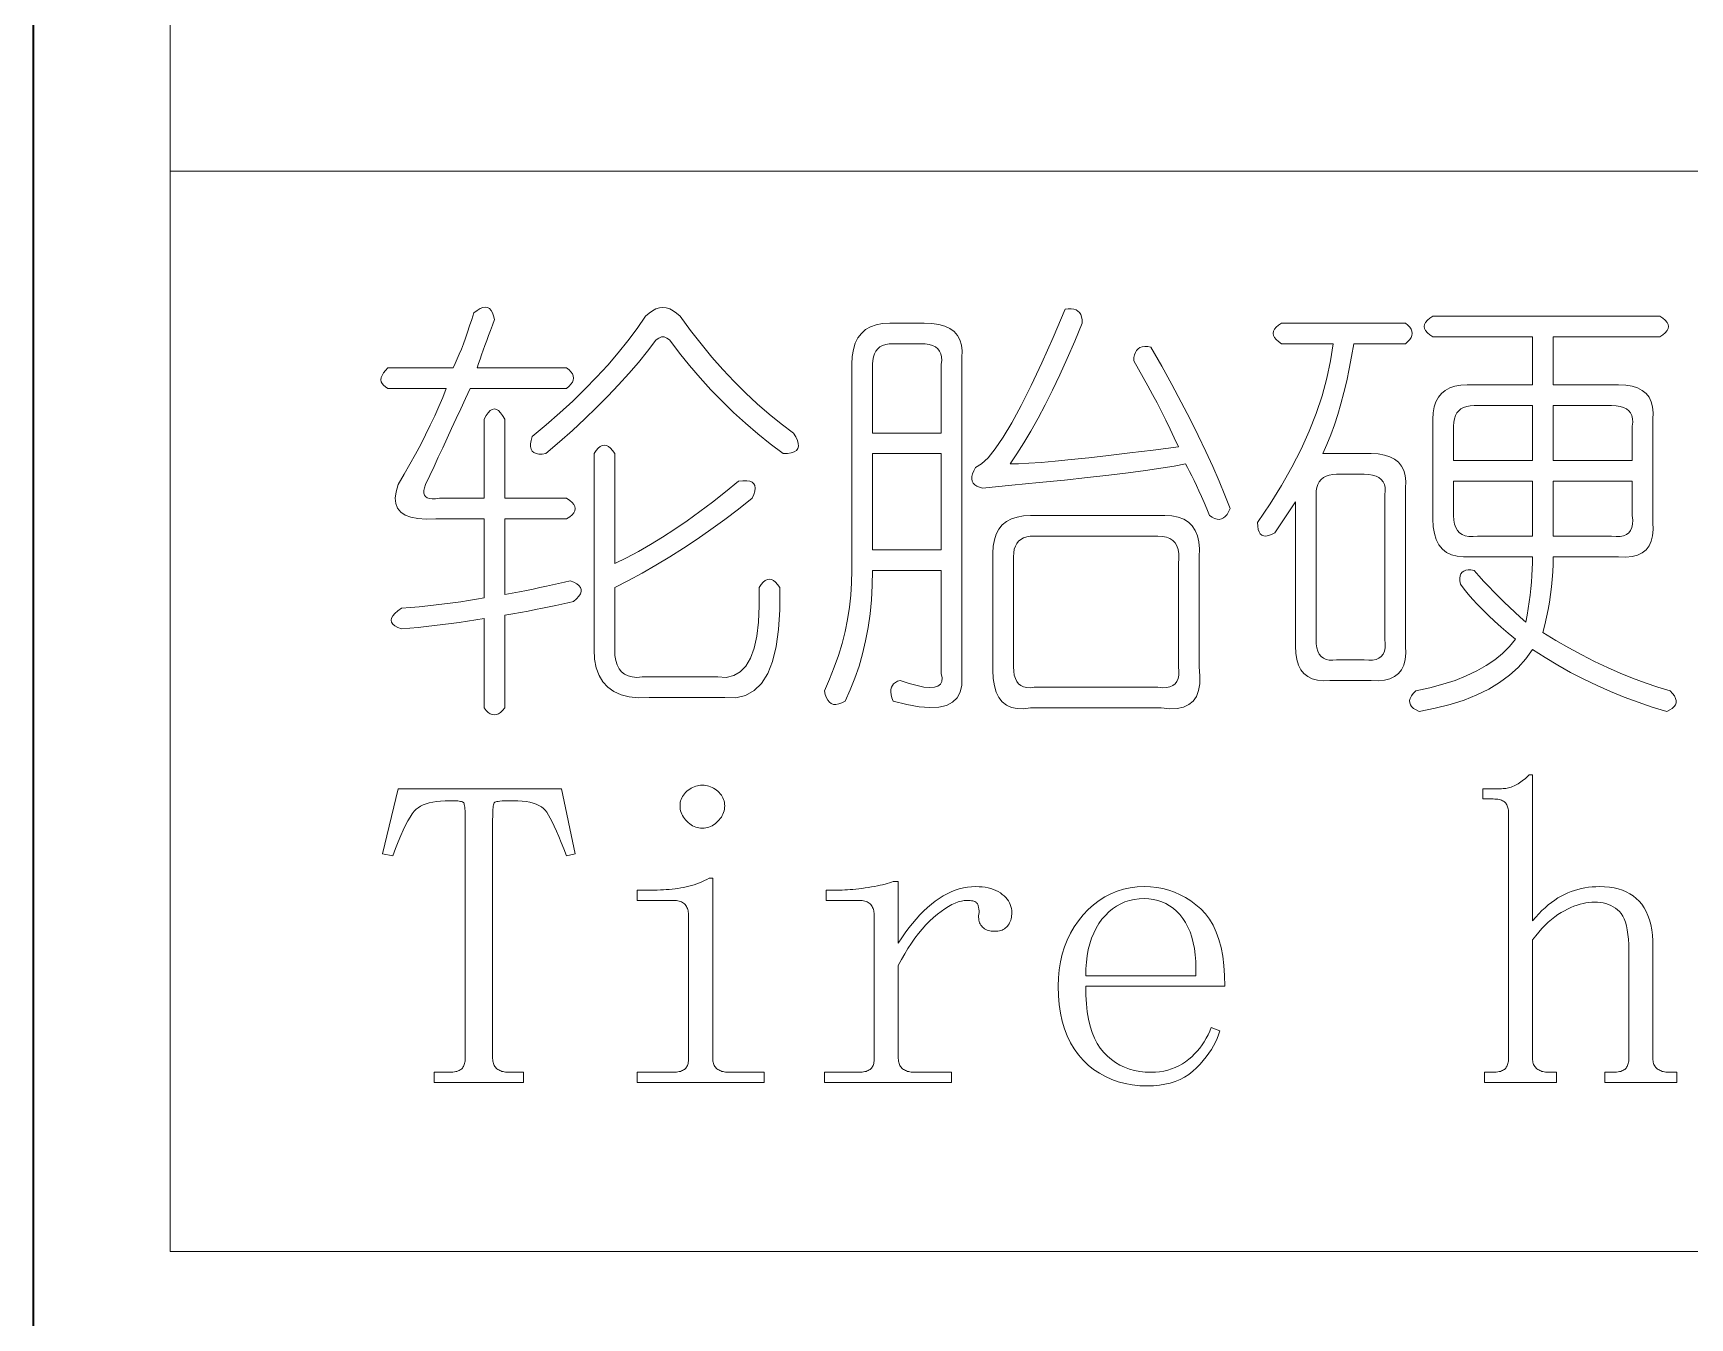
# Model space of a CAD drawing. Extents: x 1 to 297, y 1 to 210.
# Drawn here: x 0.62 to 8.88, y 29.23 to 35.64 of the extents above; entities that cross this region are included whole.
import ezdxf

# ---------------------------------------------------------------- set-up
doc = ezdxf.new("R2010")
doc.units = 0

msp = doc.modelspace()

# ---------------------------------------------------------------- linework, layer by layer
at = {"color": 7, "lineweight": 35}
msp.add_line((0.6226, 209.532), (0.6226, 1.3538), dxfattribs=at)
at = {"color": 7, "lineweight": 13}
for p, q in [((1.3055, 56.5077), (1.3055, 29.5649)), ((1.3055, 34.9534), (219.3213, 34.9534)), ((1.3055, 29.5649), (219.3213, 29.5649))]:
    msp.add_line(p, q, dxfattribs=at)
for points in [[(2.8198, 34.2477), (2.8362, 34.2597), (2.8513, 34.2683), (2.865, 34.2734), (2.8774, 34.2751), (2.8884, 34.2734), (2.898, 34.2683), (2.9062, 34.2597), (2.913, 34.2477), (2.9185, 34.2323), (2.9226, 34.2134), (2.9125, 34.1863), (2.9028, 34.1599), (2.8933, 34.1342), (2.8842, 34.1092), (2.8755, 34.0849), (2.8671, 34.0612), (2.859, 34.0382), (2.8513, 34.0159), (2.844, 33.9943), (2.8369, 33.9734), (3.2826, 33.9734), (3.295, 33.9631), (3.3046, 33.9529), (3.3114, 33.9426), (3.3156, 33.9323), (3.3169, 33.922), (3.3156, 33.9117), (3.3114, 33.9014), (3.3046, 33.8911), (3.295, 33.8809), (3.2826, 33.8706), (2.8026, 33.8706), (2.7788, 33.8195), (2.7553, 33.7691), (2.7322, 33.7194), (2.7094, 33.6703), (2.6869, 33.622), (2.6648, 33.5743), (2.643, 33.5274), (2.6216, 33.4811), (2.6005, 33.4355), (2.5798, 33.3906), (2.5743, 33.3745), (2.5716, 33.3604), (2.5716, 33.3484), (2.5743, 33.3385), (2.5798, 33.3306), (2.588, 33.3247), (2.599, 33.321), (2.6127, 33.3193), (2.6292, 33.3196), (2.6484, 33.322), (2.8712, 33.322), (2.8712, 33.7163), (2.8815, 33.7348), (2.8918, 33.7492), (2.9021, 33.7595), (2.9124, 33.7657), (2.9226, 33.7677), (2.9329, 33.7657), (2.9432, 33.7595), (2.9535, 33.7492), (2.9638, 33.7348), (2.9741, 33.7163), (2.9741, 33.322), (3.2826, 33.322), (3.2981, 33.3117), (3.3101, 33.3014), (3.3186, 33.2911), (3.3238, 33.2809), (3.3255, 33.2706), (3.3238, 33.2603), (3.3186, 33.25), (3.3101, 33.2397), (3.2981, 33.2294), (3.2826, 33.2191), (2.9741, 33.2191), (2.9741, 32.842), (3.0113, 32.8489), (3.0474, 32.8557), (3.0826, 32.8626), (3.1167, 32.8694), (3.1498, 32.8763), (3.1818, 32.8831), (3.2129, 32.89), (3.2429, 32.8969), (3.2718, 32.9037), (3.2998, 32.9106), (3.3185, 32.9034), (3.3334, 32.8955), (3.3445, 32.8869), (3.3519, 32.8777), (3.3555, 32.8677), (3.3553, 32.8571), (3.3514, 32.8458), (3.3437, 32.8338), (3.3322, 32.8211), (3.3169, 32.8077), (3.2888, 32.8009), (3.2593, 32.794), (3.2285, 32.7871), (3.1962, 32.7803), (3.1626, 32.7734), (3.1277, 32.7666), (3.0913, 32.7597), (3.0536, 32.7529), (3.0145, 32.746), (2.9741, 32.7391), (2.9741, 32.2763), (2.9638, 32.2639), (2.9535, 32.2543), (2.9432, 32.2475), (2.9329, 32.2434), (2.9226, 32.242), (2.9124, 32.2434), (2.9021, 32.2475), (2.8918, 32.2543), (2.8815, 32.2639), (2.8712, 32.2763), (2.8712, 32.722), (2.8301, 32.7153), (2.7889, 32.709), (2.7478, 32.703), (2.7066, 32.6973), (2.6655, 32.692), (2.6244, 32.687), (2.5832, 32.6824), (2.5421, 32.6781), (2.5009, 32.6742), (2.4598, 32.6706), (2.4413, 32.6778), (2.4269, 32.6857), (2.4166, 32.6942), (2.4104, 32.7035), (2.4084, 32.7134), (2.4104, 32.7241), (2.4166, 32.7354), (2.4269, 32.7474), (2.4413, 32.7601), (2.4598, 32.7734), (2.504, 32.777), (2.5476, 32.781), (2.5904, 32.7853), (2.6326, 32.7899), (2.6741, 32.7949), (2.7149, 32.8002), (2.755, 32.8058), (2.7944, 32.8118), (2.8332, 32.8182), (2.8712, 32.8249), (2.8712, 33.2191), (2.6312, 33.2191), (2.583, 33.2178), (2.5414, 33.2205), (2.5062, 33.2274), (2.4776, 33.2383), (2.4555, 33.2534), (2.4399, 33.2726), (2.4308, 33.2959), (2.4282, 33.3234), (2.4322, 33.3549), (2.4426, 33.3906), (2.4728, 33.4417), (2.5016, 33.4921), (2.529, 33.5418), (2.5551, 33.5908), (2.5798, 33.6391), (2.6031, 33.6868), (2.625, 33.7338), (2.6456, 33.7801), (2.6648, 33.8257), (2.6826, 33.8706), (2.3912, 33.8706), (2.3789, 33.8778), (2.3693, 33.8857), (2.3624, 33.8942), (2.3583, 33.9035), (2.3569, 33.9134), (2.3583, 33.9241), (2.3624, 33.9354), (2.3693, 33.9474), (2.3789, 33.9601), (2.3912, 33.9734), (2.7169, 33.9734), (2.7272, 33.9947), (2.7375, 34.0173), (2.7478, 34.0413), (2.7581, 34.0667), (2.7684, 34.0934), (2.7786, 34.1215), (2.7889, 34.151), (2.7992, 34.1819), (2.8095, 34.2141)], [(3.6769, 34.2306), (3.6941, 34.246), (3.7112, 34.258), (3.7284, 34.2666), (3.7455, 34.2717), (3.7626, 34.2734), (3.7798, 34.2717), (3.7969, 34.2666), (3.8141, 34.258), (3.8312, 34.246), (3.8484, 34.2306), (3.9003, 34.1599), (3.9533, 34.0921), (4.0073, 34.0269), (4.0623, 33.9645), (4.1184, 33.9049), (4.1754, 33.8479), (4.2336, 33.7938), (4.2927, 33.7423), (4.3529, 33.6937), (4.4141, 33.6477), (4.4259, 33.6282), (4.434, 33.6107), (4.4382, 33.5953), (4.4388, 33.5819), (4.4355, 33.5706), (4.4285, 33.5613), (4.4177, 33.5541), (4.4031, 33.549), (4.3848, 33.5459), (4.3626, 33.5449), (4.2984, 33.5937), (4.2358, 33.6443), (4.1749, 33.6966), (4.1158, 33.7506), (4.0584, 33.8063), (4.0026, 33.8637), (3.9486, 33.9229), (3.8964, 33.9837), (3.8458, 34.0463), (3.7969, 34.1106), (3.7901, 34.1167), (3.7832, 34.1215), (3.7764, 34.125), (3.7695, 34.127), (3.7626, 34.1277), (3.7558, 34.127), (3.7489, 34.125), (3.7421, 34.1215), (3.7352, 34.1167), (3.7284, 34.1106), (3.6858, 34.0555), (3.6406, 34.0002), (3.5926, 33.9445), (3.5418, 33.8884), (3.4884, 33.832), (3.4321, 33.7753), (3.3732, 33.7182), (3.3114, 33.6607), (3.247, 33.603), (3.1798, 33.5449), (3.1606, 33.5426), (3.1441, 33.5428), (3.1304, 33.5454), (3.1194, 33.5503), (3.1112, 33.5577), (3.1057, 33.5675), (3.103, 33.5797), (3.103, 33.5942), (3.1057, 33.6112), (3.1112, 33.6306), (3.1817, 33.689), (3.249, 33.7478), (3.3133, 33.807), (3.3745, 33.8665), (3.4326, 33.9263), (3.4877, 33.9865), (3.5396, 34.047), (3.5885, 34.1078), (3.6342, 34.169)], [(5.7684, 34.2649), (5.7846, 34.2673), (5.7992, 34.2676), (5.8121, 34.2659), (5.8232, 34.2621), (5.8326, 34.2563), (5.8404, 34.2484), (5.8464, 34.2385), (5.8506, 34.2265), (5.8532, 34.2124), (5.8541, 34.1963), (5.8165, 34.1059), (5.7793, 34.0201), (5.7425, 33.9386), (5.706, 33.8617), (5.6698, 33.7891), (5.634, 33.7211), (5.5985, 33.6575), (5.5633, 33.5983), (5.5285, 33.5437), (5.4941, 33.4934), (5.5364, 33.4943), (5.588, 33.4969), (5.6489, 33.5011), (5.719, 33.5071), (5.7984, 33.5149), (5.887, 33.5243), (5.9849, 33.5354), (6.092, 33.5483), (6.2084, 33.5629), (6.3341, 33.5791), (6.3133, 33.6235), (6.2922, 33.6676), (6.2708, 33.7113), (6.249, 33.7547), (6.2269, 33.7977), (6.2045, 33.8404), (6.1817, 33.8827), (6.1585, 33.9247), (6.135, 33.9664), (6.1112, 34.0077), (6.1121, 34.0238), (6.1146, 34.0379), (6.1189, 34.0499), (6.1249, 34.0598), (6.1326, 34.0677), (6.1421, 34.0735), (6.1532, 34.0773), (6.1661, 34.079), (6.1806, 34.0787), (6.1969, 34.0763), (6.2502, 33.9818), (6.3005, 33.8905), (6.3476, 33.8022), (6.3917, 33.717), (6.4326, 33.6349), (6.4705, 33.5558), (6.5053, 33.4799), (6.537, 33.407), (6.5657, 33.3373), (6.5912, 33.2706), (6.584, 33.2548), (6.5761, 33.2418), (6.5676, 33.2315), (6.5583, 33.2239), (6.5484, 33.2191), (6.5377, 33.2171), (6.5264, 33.2178), (6.5144, 33.2212), (6.5017, 33.2274), (6.4884, 33.2363), (6.4748, 33.2697), (6.4616, 33.3014), (6.4488, 33.3314), (6.4362, 33.3597), (6.4241, 33.3863), (6.4122, 33.4111), (6.4008, 33.4343), (6.3896, 33.4557), (6.3788, 33.4754), (6.3684, 33.4934), (6.312, 33.483), (6.2456, 33.4722), (6.1693, 33.461), (6.0831, 33.4495), (5.9869, 33.4377), (5.8808, 33.4255), (5.7648, 33.413), (5.6388, 33.4002), (5.5028, 33.387), (5.3569, 33.3734), (5.3412, 33.3775), (5.3281, 33.383), (5.3178, 33.3899), (5.3103, 33.3981), (5.3055, 33.4077), (5.3034, 33.4187), (5.3041, 33.431), (5.3076, 33.4447), (5.3137, 33.4598), (5.3226, 33.4763), (5.3518, 33.4934), (5.3844, 33.5243), (5.4204, 33.5689), (5.4598, 33.6271), (5.5026, 33.6991), (5.5489, 33.7849), (5.5986, 33.8843), (5.6518, 33.9974), (5.7084, 34.1243)], [(7.6026, 34.2306), (8.7341, 34.2306), (8.7495, 34.2203), (8.7615, 34.21), (8.7701, 34.1997), (8.7752, 34.1894), (8.7769, 34.1791), (8.7752, 34.1689), (8.7701, 34.1586), (8.7615, 34.1483), (8.7495, 34.138), (8.7341, 34.1277), (8.2026, 34.1277), (8.2026, 33.8877), (8.5284, 33.8877), (8.564, 33.886), (8.5956, 33.8809), (8.623, 33.8723), (8.6463, 33.8603), (8.6655, 33.8449), (8.6806, 33.826), (8.6916, 33.8037), (8.6984, 33.778), (8.7012, 33.7489), (8.6998, 33.7163), (8.6998, 33.202), (8.7012, 33.1663), (8.6984, 33.1348), (8.6916, 33.1074), (8.6806, 33.0841), (8.6655, 33.0649), (8.6463, 33.0498), (8.623, 33.0388), (8.5956, 33.0319), (8.564, 33.0292), (8.5284, 33.0306), (8.2026, 33.0306), (8.2021, 32.9929), (8.2006, 32.9551), (8.198, 32.9174), (8.1944, 32.8797), (8.1898, 32.842), (8.1841, 32.8043), (8.1774, 32.7666), (8.1697, 32.7289), (8.161, 32.6911), (8.1512, 32.6534), (8.2162, 32.6135), (8.2808, 32.5759), (8.3451, 32.5408), (8.409, 32.5081), (8.4726, 32.4777), (8.5359, 32.4498), (8.5988, 32.4242), (8.6614, 32.4011), (8.7236, 32.3803), (8.7855, 32.362), (8.7977, 32.3486), (8.8068, 32.3359), (8.8128, 32.3239), (8.8157, 32.3126), (8.8155, 32.302), (8.8122, 32.2921), (8.8059, 32.2828), (8.7965, 32.2742), (8.784, 32.2663), (8.7684, 32.2591), (8.6969, 32.2807), (8.6264, 32.3044), (8.557, 32.3301), (8.4886, 32.3579), (8.4212, 32.3877), (8.3549, 32.4196), (8.2896, 32.4535), (8.2253, 32.4895), (8.162, 32.5276), (8.0998, 32.5677), (8.0664, 32.5214), (8.0278, 32.4786), (7.9841, 32.4391), (7.9352, 32.4031), (7.8812, 32.3706), (7.8221, 32.3414), (7.7578, 32.3157), (7.6884, 32.2934), (7.6138, 32.2746), (7.5341, 32.2591), (7.5185, 32.2663), (7.506, 32.2742), (7.4965, 32.2828), (7.4902, 32.2921), (7.4869, 32.302), (7.4868, 32.3126), (7.4897, 32.3239), (7.4957, 32.3359), (7.5048, 32.3486), (7.5169, 32.362), (7.5867, 32.3769), (7.652, 32.3942), (7.7129, 32.4139), (7.7693, 32.4361), (7.8212, 32.4606), (7.8687, 32.4875), (7.9117, 32.5168), (7.9503, 32.5485), (7.9844, 32.5826), (8.0141, 32.6191), (7.9774, 32.6497), (7.9428, 32.6795), (7.9102, 32.7086), (7.8797, 32.7371), (7.8512, 32.7649), (7.8248, 32.7919), (7.8005, 32.8183), (7.7782, 32.8441), (7.758, 32.8691), (7.7398, 32.8934), (7.7374, 32.9095), (7.737, 32.9236), (7.7388, 32.9356), (7.7425, 32.9455), (7.7484, 32.9534), (7.7562, 32.9593), (7.7662, 32.963), (7.7782, 32.9647), (7.7922, 32.9644), (7.8084, 32.962), (7.8325, 32.9347), (7.857, 32.9078), (7.8819, 32.8813), (7.9071, 32.855), (7.9326, 32.8291), (7.9585, 32.8036), (7.9848, 32.7784), (8.0113, 32.7535), (8.0382, 32.729), (8.0655, 32.7049), (8.072, 32.739), (8.0778, 32.7727), (8.083, 32.8062), (8.0874, 32.8393), (8.0912, 32.872), (8.0943, 32.9044), (8.0967, 32.9365), (8.0984, 32.9682), (8.0994, 32.9995), (8.0998, 33.0306), (7.7912, 33.0306), (7.7554, 33.0294), (7.7233, 33.0326), (7.695, 33.0403), (7.6705, 33.0525), (7.6498, 33.0691), (7.6328, 33.0902), (7.6196, 33.1158), (7.6102, 33.1458), (7.6045, 33.1802), (7.6026, 33.2191), (7.6026, 33.7163), (7.6044, 33.7489), (7.6095, 33.778), (7.6181, 33.8037), (7.6301, 33.826), (7.6455, 33.8449), (7.6644, 33.8603), (7.6866, 33.8723), (7.7124, 33.8809), (7.7415, 33.886), (7.7741, 33.8877), (8.0998, 33.8877), (8.0998, 34.1277), (7.6026, 34.1277), (7.5872, 34.138), (7.5752, 34.1483), (7.5666, 34.1586), (7.5615, 34.1689), (7.5598, 34.1791), (7.5615, 34.1894), (7.5666, 34.1997), (7.5752, 34.21), (7.5872, 34.2203)], [(4.8941, 34.1963), (5.0655, 34.1963), (5.1044, 34.1946), (5.1389, 34.1894), (5.1689, 34.1809), (5.1944, 34.1689), (5.2155, 34.1534), (5.2321, 34.1346), (5.2443, 34.1123), (5.252, 34.0866), (5.2553, 34.0574), (5.2541, 34.0249), (5.2541, 32.4306), (5.2537, 32.3893), (5.2458, 32.3545), (5.2304, 32.3262), (5.2074, 32.3044), (5.1769, 32.2891), (5.1389, 32.2804), (5.0933, 32.2782), (5.0401, 32.2825), (4.9794, 32.2933), (4.9112, 32.3106), (4.9054, 32.327), (4.9016, 32.3421), (4.8999, 32.3558), (4.9002, 32.3682), (4.9026, 32.3791), (4.9071, 32.3887), (4.9136, 32.397), (4.9222, 32.4038), (4.9328, 32.4093), (4.9455, 32.4134), (4.9908, 32.3983), (5.0305, 32.3874), (5.0648, 32.3805), (5.0936, 32.3778), (5.1169, 32.3791), (5.1348, 32.3846), (5.1471, 32.3942), (5.154, 32.4079), (5.1553, 32.4258), (5.1512, 32.4477), (5.1512, 32.962), (4.8084, 32.962), (4.807, 32.8876), (4.8029, 32.8153), (4.796, 32.745), (4.7864, 32.6767), (4.7741, 32.6106), (4.759, 32.5465), (4.7412, 32.4844), (4.7206, 32.4244), (4.6973, 32.3665), (4.6712, 32.3106), (4.6548, 32.3018), (4.6397, 32.2962), (4.626, 32.2936), (4.6136, 32.2941), (4.6026, 32.2977), (4.593, 32.3044), (4.5848, 32.3142), (4.578, 32.327), (4.5725, 32.343), (4.5684, 32.362), (4.5944, 32.4205), (4.6177, 32.4793), (4.6383, 32.5384), (4.6561, 32.5979), (4.6712, 32.6577), (4.6836, 32.7179), (4.6932, 32.7784), (4.7, 32.8393), (4.7041, 32.9005), (4.7055, 32.962), (4.7055, 33.9906), (4.7074, 34.0297), (4.713, 34.0646), (4.7225, 34.0955), (4.7357, 34.1222), (4.7526, 34.1449), (4.7734, 34.1634), (4.7979, 34.1778), (4.8262, 34.1881), (4.8582, 34.1942)], [(6.8484, 34.1963), (7.4655, 34.1963), (7.4778, 34.186), (7.4874, 34.1757), (7.4943, 34.1654), (7.4984, 34.1551), (7.4998, 34.1449), (7.4984, 34.1346), (7.4943, 34.1243), (7.4874, 34.114), (7.4778, 34.1037), (7.4655, 34.0934), (7.2084, 34.0934), (7.1976, 34.0293), (7.1857, 33.9673), (7.1729, 33.9073), (7.159, 33.8493), (7.1441, 33.7934), (7.1281, 33.7396), (7.1112, 33.6878), (7.0932, 33.6381), (7.0741, 33.5905), (7.0541, 33.5449), (7.2941, 33.5449), (7.3297, 33.5431), (7.3613, 33.538), (7.3887, 33.5294), (7.412, 33.5174), (7.4312, 33.502), (7.4463, 33.4831), (7.4573, 33.4609), (7.4641, 33.4351), (7.4669, 33.406), (7.4655, 33.3734), (7.4655, 32.5849), (7.4669, 32.5492), (7.4641, 32.5177), (7.4573, 32.4902), (7.4463, 32.4669), (7.4312, 32.4477), (7.412, 32.4326), (7.3887, 32.4217), (7.3613, 32.4148), (7.3297, 32.4121), (7.2941, 32.4134), (7.0884, 32.4134), (7.0558, 32.4121), (7.0266, 32.4148), (7.0009, 32.4217), (6.9786, 32.4326), (6.9598, 32.4477), (6.9444, 32.4669), (6.9324, 32.4902), (6.9238, 32.5177), (6.9186, 32.5492), (6.9169, 32.5849), (6.9169, 33.3049), (6.8141, 33.1506), (6.7978, 33.1418), (6.7832, 33.1362), (6.7704, 33.1336), (6.7592, 33.1341), (6.7498, 33.1377), (6.7421, 33.1444), (6.7361, 33.1542), (6.7318, 33.167), (6.7292, 33.183), (6.7284, 33.202), (6.7908, 33.2942), (6.8477, 33.3858), (6.8991, 33.4766), (6.945, 33.5668), (6.9855, 33.6563), (7.0205, 33.7451), (7.05, 33.8332), (7.074, 33.9206), (7.0925, 34.0074), (7.1055, 34.0934), (6.8484, 34.0934), (6.8329, 34.1037), (6.8209, 34.114), (6.8124, 34.1243), (6.8072, 34.1346), (6.8055, 34.1449), (6.8072, 34.1551), (6.8124, 34.1654), (6.8209, 34.1757), (6.8329, 34.186)], [(5.0484, 34.0934), (4.9112, 34.0934), (4.8917, 34.0924), (4.8742, 34.0893), (4.8588, 34.0842), (4.8454, 34.077), (4.8341, 34.0677), (4.8248, 34.0564), (4.8176, 34.043), (4.8125, 34.0276), (4.8094, 34.0101), (4.8084, 33.9906), (4.8084, 33.6477), (5.1512, 33.6477), (5.1512, 33.9906), (5.1533, 34.0101), (5.1526, 34.0276), (5.1492, 34.043), (5.143, 34.0564), (5.1341, 34.0677), (5.1224, 34.077), (5.108, 34.0842), (5.0909, 34.0893), (5.071, 34.0924)], [(8.0998, 33.7849), (7.8084, 33.7849), (7.7888, 33.7838), (7.7713, 33.7807), (7.7559, 33.7756), (7.7425, 33.7684), (7.7312, 33.7591), (7.722, 33.7478), (7.7148, 33.7345), (7.7096, 33.719), (7.7065, 33.7015), (7.7055, 33.682), (7.7055, 33.5106), (8.0998, 33.5106)], [(8.4941, 33.7849), (8.2026, 33.7849), (8.2026, 33.5106), (8.5969, 33.5106), (8.5969, 33.682), (8.599, 33.7015), (8.5983, 33.719), (8.5949, 33.7345), (8.5887, 33.7478), (8.5798, 33.7591), (8.5681, 33.7684), (8.5537, 33.7756), (8.5366, 33.7807), (8.5167, 33.7838)], [(3.4198, 33.5449), (3.4301, 33.5603), (3.4404, 33.5723), (3.4506, 33.5809), (3.4609, 33.586), (3.4712, 33.5877), (3.4815, 33.586), (3.4918, 33.5809), (3.5021, 33.5723), (3.5124, 33.5603), (3.5226, 33.5449), (3.5226, 32.9963), (3.5813, 33.0251), (3.6406, 33.0566), (3.7006, 33.0909), (3.7613, 33.1279), (3.8226, 33.1677), (3.8847, 33.2102), (3.9474, 33.2555), (4.0109, 33.3035), (4.075, 33.3542), (4.1398, 33.4077), (4.1621, 33.4099), (4.1809, 33.4098), (4.1964, 33.4072), (4.2084, 33.4022), (4.2169, 33.3949), (4.2221, 33.3851), (4.2238, 33.3729), (4.2221, 33.3583), (4.2169, 33.3414), (4.2084, 33.322), (4.1398, 33.2682), (4.0712, 33.2164), (4.0026, 33.1667), (3.9341, 33.119), (3.8655, 33.0734), (3.7969, 33.0299), (3.7284, 32.9884), (3.6598, 32.949), (3.5912, 32.9116), (3.5226, 32.8763), (3.5226, 32.5677), (3.524, 32.5386), (3.5281, 32.5129), (3.535, 32.4906), (3.5446, 32.4717), (3.5569, 32.4563), (3.572, 32.4443), (3.5898, 32.4357), (3.6104, 32.4306), (3.6337, 32.4289), (3.6598, 32.4306), (4.0369, 32.4306), (4.0791, 32.4289), (4.1165, 32.4374), (4.149, 32.4563), (4.1768, 32.4854), (4.1998, 32.5249), (4.218, 32.5746), (4.2313, 32.6346), (4.2399, 32.7049), (4.2437, 32.7854), (4.2426, 32.8763), (4.2529, 32.8917), (4.2632, 32.9037), (4.2735, 32.9123), (4.2838, 32.9174), (4.2941, 32.9191), (4.3044, 32.9174), (4.3146, 32.9123), (4.3249, 32.9037), (4.3352, 32.8917), (4.3455, 32.8763), (4.3458, 32.7659), (4.34, 32.6678), (4.328, 32.5821), (4.3098, 32.5087), (4.2855, 32.4477), (4.255, 32.399), (4.2183, 32.3627), (4.1754, 32.3387), (4.1264, 32.327), (4.0712, 32.3277), (3.6941, 32.3277), (3.642, 32.327), (3.5953, 32.3318), (3.5542, 32.3421), (3.5185, 32.3579), (3.4884, 32.3791), (3.4637, 32.4059), (3.4445, 32.4381), (3.4308, 32.4758), (3.4225, 32.519), (3.4198, 32.5677)], [(5.1512, 33.5449), (4.8084, 33.5449), (4.8084, 33.0649), (5.1512, 33.0649)], [(7.2598, 33.442), (7.1226, 33.442), (7.1031, 33.441), (7.0856, 33.4379), (7.0702, 33.4327), (7.0568, 33.4255), (7.0455, 33.4163), (7.0362, 33.405), (7.029, 33.3916), (7.0239, 33.3762), (7.0208, 33.3587), (7.0198, 33.3391), (7.0198, 32.6191), (7.0208, 32.5965), (7.0239, 32.5766), (7.029, 32.5595), (7.0362, 32.5451), (7.0455, 32.5334), (7.0568, 32.5245), (7.0702, 32.5183), (7.0856, 32.5149), (7.1031, 32.5142), (7.1226, 32.5163), (7.2598, 32.5163), (7.2824, 32.5142), (7.3023, 32.5149), (7.3194, 32.5183), (7.3338, 32.5245), (7.3455, 32.5334), (7.3544, 32.5451), (7.3606, 32.5595), (7.364, 32.5766), (7.3647, 32.5965), (7.3626, 32.6191), (7.3626, 33.3391), (7.3647, 33.3587), (7.364, 33.3762), (7.3606, 33.3916), (7.3544, 33.405), (7.3455, 33.4163), (7.3338, 33.4255), (7.3194, 33.4327), (7.3023, 33.4379), (7.2824, 33.441)], [(8.0998, 33.4077), (7.7055, 33.4077), (7.7055, 33.2363), (7.7067, 33.2137), (7.7103, 33.1938), (7.7163, 33.1766), (7.7247, 33.1622), (7.7355, 33.1506), (7.7487, 33.1417), (7.7643, 33.1355), (7.7823, 33.1321), (7.8027, 33.1314), (7.8255, 33.1334), (8.0998, 33.1334)], [(8.5969, 33.4077), (8.2026, 33.4077), (8.2026, 33.1334), (8.4941, 33.1334), (8.5167, 33.1314), (8.5366, 33.1321), (8.5537, 33.1355), (8.5681, 33.1417), (8.5798, 33.1506), (8.5887, 33.1622), (8.5949, 33.1766), (8.5983, 33.1938), (8.599, 33.2137), (8.5969, 33.2363)], [(5.5969, 33.2363), (6.2655, 33.2363), (6.3012, 33.2342), (6.3327, 33.2281), (6.3601, 33.2178), (6.3834, 33.2034), (6.4026, 33.1849), (6.4177, 33.1622), (6.4287, 33.1355), (6.4356, 33.1046), (6.4383, 33.0697), (6.4369, 33.0306), (6.4369, 32.482), (6.4412, 32.4367), (6.4404, 32.397), (6.4344, 32.3627), (6.4232, 32.3339), (6.4069, 32.3106), (6.3855, 32.2927), (6.3589, 32.2804), (6.3272, 32.2735), (6.2904, 32.2722), (6.2484, 32.2763), (5.5969, 32.2763), (5.5611, 32.272), (5.529, 32.2729), (5.5008, 32.2789), (5.4762, 32.29), (5.4555, 32.3063), (5.4385, 32.3277), (5.4253, 32.3543), (5.4159, 32.386), (5.4102, 32.4229), (5.4084, 32.4649), (5.4084, 33.0477), (5.4102, 33.0835), (5.4159, 33.1156), (5.4253, 33.1439), (5.4385, 33.1684), (5.4555, 33.1891), (5.4762, 33.2061), (5.5008, 33.2193), (5.529, 33.2287), (5.5611, 33.2344)], [(6.2312, 33.1334), (5.6141, 33.1334), (5.5945, 33.1324), (5.577, 33.1293), (5.5616, 33.1242), (5.5482, 33.117), (5.5369, 33.1077), (5.5277, 33.0964), (5.5205, 33.083), (5.5153, 33.0676), (5.5122, 33.0501), (5.5112, 33.0306), (5.5112, 32.482), (5.5122, 32.4594), (5.5153, 32.4395), (5.5205, 32.4223), (5.5277, 32.4079), (5.5369, 32.3963), (5.5482, 32.3874), (5.5616, 32.3812), (5.577, 32.3778), (5.5945, 32.3771), (5.6141, 32.3791), (6.2312, 32.3791), (6.2538, 32.3771), (6.2737, 32.3778), (6.2909, 32.3812), (6.3053, 32.3874), (6.3169, 32.3963), (6.3258, 32.4079), (6.332, 32.4223), (6.3354, 32.4395), (6.3361, 32.4594), (6.3341, 32.482), (6.3341, 32.9963), (6.3361, 33.0223), (6.3354, 33.0457), (6.332, 33.0662), (6.3258, 33.0841), (6.3169, 33.0991), (6.3053, 33.1115), (6.2909, 33.1211), (6.2737, 33.1279), (6.2538, 33.1321)], [(3.9598, 31.8906), (3.9683, 31.8903), (3.9766, 31.8894), (3.9847, 31.8879), (3.9927, 31.8858), (4.0005, 31.8831), (4.0081, 31.8798), (4.0156, 31.8759), (4.0229, 31.8714), (4.03, 31.8663), (4.0369, 31.8606), (4.0434, 31.8544), (4.0493, 31.8481), (4.0544, 31.8414), (4.0589, 31.8345), (4.0626, 31.8274), (4.0657, 31.8199), (4.0681, 31.8123), (4.0698, 31.8043), (4.0709, 31.7962), (4.0712, 31.7877), (4.0709, 31.7792), (4.0698, 31.7709), (4.0681, 31.7628), (4.0657, 31.7548), (4.0626, 31.747), (4.0589, 31.7394), (4.0544, 31.7319), (4.0493, 31.7246), (4.0434, 31.7175), (4.0369, 31.7106), (4.03, 31.7041), (4.0229, 31.6982), (4.0156, 31.6931), (4.0081, 31.6886), (4.0005, 31.6849), (3.9927, 31.6818), (3.9847, 31.6794), (3.9766, 31.6777), (3.9683, 31.6766), (3.9598, 31.6763), (3.9513, 31.6766), (3.943, 31.6777), (3.9348, 31.6794), (3.9269, 31.6818), (3.9191, 31.6849), (3.9114, 31.6886), (3.904, 31.6931), (3.8967, 31.6982), (3.8896, 31.7041), (3.8826, 31.7106), (3.8761, 31.7175), (3.8703, 31.7246), (3.8652, 31.7319), (3.8607, 31.7394), (3.8569, 31.747), (3.8538, 31.7548), (3.8514, 31.7628), (3.8497, 31.7709), (3.8487, 31.7792), (3.8484, 31.7877), (3.8487, 31.7962), (3.8497, 31.8043), (3.8514, 31.8123), (3.8538, 31.8199), (3.8569, 31.8274), (3.8607, 31.8345), (3.8652, 31.8414), (3.8703, 31.8481), (3.8761, 31.8544), (3.8826, 31.8606), (3.8896, 31.8663), (3.8967, 31.8714), (3.904, 31.8759), (3.9114, 31.8798), (3.9191, 31.8831), (3.9269, 31.8858), (3.9348, 31.8879), (3.943, 31.8894), (3.9513, 31.8903)], [(7.8598, 30.4077), (7.8598, 30.4591), (7.9026, 30.4591), (7.911, 30.4593), (7.9188, 30.4598), (7.926, 30.4607), (7.9328, 30.4619), (7.9391, 30.4634), (7.9448, 30.4653), (7.95, 30.4675), (7.9548, 30.4701), (7.959, 30.473), (7.9626, 30.4763), (7.9659, 30.4799), (7.9688, 30.4838), (7.9714, 30.4881), (7.9736, 30.4927), (7.9755, 30.4977), (7.977, 30.503), (7.9782, 30.5087), (7.9791, 30.5147), (7.9796, 30.521), (7.9798, 30.5277), (7.9798, 31.7534), (7.9796, 31.7601), (7.9791, 31.7665), (7.9782, 31.7725), (7.977, 31.7781), (7.9755, 31.7834), (7.9736, 31.7884), (7.9714, 31.793), (7.9688, 31.7973), (7.9659, 31.8013), (7.9626, 31.8049), (7.959, 31.8081), (7.9548, 31.811), (7.95, 31.8136), (7.9448, 31.8158), (7.9391, 31.8177), (7.9328, 31.8193), (7.926, 31.8205), (7.9188, 31.8213), (7.911, 31.8218), (7.9026, 31.822), (7.8512, 31.822), (7.8512, 31.8734), (7.9455, 31.8734), (7.9524, 31.8736), (7.9592, 31.8741), (7.9661, 31.875), (7.9729, 31.8762), (7.9798, 31.8777), (7.9866, 31.8796), (7.9935, 31.8818), (8.0004, 31.8844), (8.0072, 31.8873), (8.0141, 31.8906), (8.0209, 31.8942), (8.0278, 31.8981), (8.0346, 31.9024), (8.0415, 31.907), (8.0484, 31.912), (8.0552, 31.9173), (8.0621, 31.923), (8.0689, 31.929), (8.0758, 31.9353), (8.0826, 31.942), (8.0998, 31.942), (8.0998, 31.2134), (8.1153, 31.2317), (8.1308, 31.2489), (8.1465, 31.265), (8.1622, 31.2799), (8.178, 31.2938), (8.1939, 31.3065), (8.2099, 31.3181), (8.226, 31.3286), (8.2421, 31.338), (8.2584, 31.3463), (8.2748, 31.3536), (8.2914, 31.3602), (8.3084, 31.366), (8.3256, 31.371), (8.343, 31.3752), (8.3607, 31.3787), (8.3787, 31.3814), (8.3969, 31.3833), (8.4153, 31.3845), (8.4341, 31.3849), (8.4592, 31.3841), (8.4831, 31.3819), (8.5058, 31.3783), (8.5273, 31.3732), (8.5476, 31.3666), (8.5668, 31.3586), (8.5847, 31.3492), (8.6014, 31.3382), (8.6169, 31.3258), (8.6312, 31.312), (8.6442, 31.2966), (8.6559, 31.2796), (8.6662, 31.261), (8.6751, 31.2407), (8.6826, 31.2188), (8.6888, 31.1953), (8.6936, 31.1701), (8.697, 31.1433), (8.6991, 31.1149), (8.6998, 31.0849), (8.6998, 30.5277), (8.7, 30.521), (8.7006, 30.5147), (8.7017, 30.5087), (8.7032, 30.503), (8.7051, 30.4977), (8.7075, 30.4927), (8.7103, 30.4881), (8.7135, 30.4838), (8.7171, 30.4799), (8.7212, 30.4763), (8.7256, 30.473), (8.7303, 30.4701), (8.7352, 30.4675), (8.7404, 30.4653), (8.7459, 30.4634), (8.7516, 30.4619), (8.7575, 30.4607), (8.7637, 30.4598), (8.7702, 30.4593), (8.7769, 30.4591), (8.8198, 30.4591), (8.8198, 30.4077), (8.4598, 30.4077), (8.4598, 30.4591), (8.5026, 30.4591), (8.511, 30.4593), (8.5188, 30.4598), (8.526, 30.4607), (8.5328, 30.4619), (8.5391, 30.4634), (8.5448, 30.4653), (8.55, 30.4675), (8.5548, 30.4701), (8.559, 30.473), (8.5626, 30.4763), (8.5659, 30.4799), (8.5688, 30.4838), (8.5714, 30.4881), (8.5736, 30.4927), (8.5755, 30.4977), (8.577, 30.503), (8.5782, 30.5087), (8.5791, 30.5147), (8.5796, 30.521), (8.5798, 30.5277), (8.5798, 31.0677), (8.5793, 31.0959), (8.5779, 31.1221), (8.5755, 31.1463), (8.5722, 31.1685), (8.568, 31.1888), (8.5628, 31.2071), (8.5567, 31.2234), (8.5496, 31.2378), (8.5416, 31.2502), (8.5326, 31.2606), (8.5229, 31.2695), (8.5126, 31.2775), (8.5017, 31.2846), (8.4901, 31.2907), (8.478, 31.2959), (8.4653, 31.3002), (8.4519, 31.3035), (8.438, 31.3058), (8.4235, 31.3072), (8.4084, 31.3077), (8.3945, 31.3073), (8.3804, 31.306), (8.3661, 31.3039), (8.3514, 31.3009), (8.3366, 31.297), (8.3214, 31.2923), (8.3061, 31.2867), (8.2904, 31.2803), (8.2745, 31.273), (8.2584, 31.2649), (8.2421, 31.2557), (8.226, 31.2453), (8.2099, 31.2337), (8.1939, 31.221), (8.178, 31.207), (8.1622, 31.1918), (8.1465, 31.1755), (8.1308, 31.1579), (8.1153, 31.1391), (8.0998, 31.1191), (8.0998, 30.5277), (8.1, 30.521), (8.1006, 30.5147), (8.1017, 30.5087), (8.1032, 30.503), (8.1051, 30.4977), (8.1075, 30.4927), (8.1103, 30.4881), (8.1135, 30.4838), (8.1171, 30.4799), (8.1212, 30.4763), (8.1256, 30.473), (8.1303, 30.4701), (8.1352, 30.4675), (8.1404, 30.4653), (8.1459, 30.4634), (8.1516, 30.4619), (8.1575, 30.4607), (8.1637, 30.4598), (8.1702, 30.4593), (8.1769, 30.4591), (8.2198, 30.4591), (8.2198, 30.4077)], [(3.0684, 30.4077), (2.6226, 30.4077), (2.6226, 30.4591), (2.6998, 30.4591), (2.7081, 30.4593), (2.7159, 30.4598), (2.7232, 30.4607), (2.73, 30.4619), (2.7362, 30.4634), (2.742, 30.4653), (2.7472, 30.4675), (2.7519, 30.4701), (2.7561, 30.473), (2.7598, 30.4763), (2.763, 30.4799), (2.766, 30.4838), (2.7685, 30.4881), (2.7708, 30.4927), (2.7726, 30.4977), (2.7742, 30.503), (2.7754, 30.5087), (2.7762, 30.5147), (2.7768, 30.521), (2.7769, 30.5277), (2.7769, 31.7277), (2.7768, 31.7408), (2.7766, 31.7527), (2.7762, 31.7635), (2.7756, 31.773), (2.7748, 31.7813), (2.7738, 31.7884), (2.7727, 31.7943), (2.7714, 31.799), (2.77, 31.8025), (2.7684, 31.8049), (2.7661, 31.8065), (2.7629, 31.8079), (2.7586, 31.8092), (2.7533, 31.8103), (2.7469, 31.8113), (2.7396, 31.8121), (2.7312, 31.8127), (2.7217, 31.8131), (2.7113, 31.8133), (2.6998, 31.8134), (2.6765, 31.813), (2.6547, 31.8117), (2.6343, 31.8096), (2.6154, 31.8066), (2.598, 31.8027), (2.582, 31.798), (2.5675, 31.7924), (2.5544, 31.786), (2.5428, 31.7787), (2.5326, 31.7706), (2.523, 31.7605), (2.5129, 31.7476), (2.5024, 31.7317), (2.4915, 31.713), (2.4801, 31.6913), (2.4684, 31.6667), (2.4561, 31.6392), (2.4435, 31.6087), (2.4304, 31.5754), (2.4169, 31.5391), (2.3655, 31.5477), (2.4426, 31.8734), (3.2569, 31.8734), (3.3255, 31.5477), (3.2826, 31.5391), (3.2692, 31.5738), (3.2564, 31.6058), (3.2442, 31.6352), (3.2326, 31.6619), (3.2216, 31.6859), (3.2112, 31.7073), (3.2013, 31.726), (3.1921, 31.7421), (3.1835, 31.7555), (3.1755, 31.7663), (3.167, 31.7752), (3.1568, 31.7833), (3.145, 31.7903), (3.1316, 31.7965), (3.1166, 31.8016), (3.0999, 31.8059), (3.0816, 31.8092), (3.0617, 31.8115), (3.0401, 31.813), (3.0169, 31.8134), (3.0006, 31.8133), (2.9857, 31.8131), (2.9724, 31.8127), (2.9607, 31.8121), (2.9505, 31.8113), (2.9418, 31.8103), (2.9347, 31.8092), (2.9292, 31.8079), (2.9251, 31.8065), (2.9226, 31.8049), (2.921, 31.8025), (2.9196, 31.7987), (2.9183, 31.7935), (2.9172, 31.787), (2.9162, 31.7791), (2.9154, 31.7699), (2.9148, 31.7593), (2.9144, 31.7473), (2.9142, 31.7339), (2.9141, 31.7191), (2.9141, 30.5277), (2.9143, 30.521), (2.9149, 30.5147), (2.916, 30.5087), (2.9175, 30.503), (2.9194, 30.4977), (2.9218, 30.4927), (2.9246, 30.4881), (2.9278, 30.4838), (2.9314, 30.4799), (2.9355, 30.4763), (2.9399, 30.473), (2.9446, 30.4701), (2.9495, 30.4675), (2.9547, 30.4653), (2.9601, 30.4634), (2.9658, 30.4619), (2.9718, 30.4607), (2.978, 30.4598), (2.9845, 30.4593), (2.9912, 30.4591), (3.0684, 30.4591)], [(3.8912, 31.2391), (3.891, 31.2459), (3.8905, 31.2523), (3.8897, 31.2586), (3.8885, 31.2645), (3.8869, 31.2702), (3.885, 31.2757), (3.8828, 31.2808), (3.8802, 31.2858), (3.8773, 31.2904), (3.8741, 31.2949), (3.8704, 31.2989), (3.8662, 31.3026), (3.8615, 31.3058), (3.8562, 31.3086), (3.8505, 31.3109), (3.8442, 31.3129), (3.8375, 31.3144), (3.8302, 31.3154), (3.8224, 31.3161), (3.8141, 31.3163), (3.6341, 31.3163), (3.6341, 31.3677), (3.7198, 31.3677), (3.7351, 31.3678), (3.7503, 31.3682), (3.7653, 31.3689), (3.7801, 31.3698), (3.7948, 31.3709), (3.8093, 31.3723), (3.8236, 31.374), (3.8377, 31.3759), (3.8517, 31.3781), (3.8655, 31.3806), (3.8791, 31.3834), (3.8926, 31.3866), (3.9059, 31.3902), (3.919, 31.3943), (3.9319, 31.3988), (3.9447, 31.4037), (3.9573, 31.4091), (3.9697, 31.4149), (3.982, 31.4211), (3.9941, 31.4277), (4.0112, 31.4277), (4.0112, 30.5277), (4.0114, 30.521), (4.0121, 30.5147), (4.0131, 30.5087), (4.0146, 30.503), (4.0166, 30.4977), (4.0189, 30.4927), (4.0217, 30.4881), (4.0249, 30.4838), (4.0286, 30.4799), (4.0326, 30.4763), (4.0371, 30.473), (4.0417, 30.4701), (4.0467, 30.4675), (4.0518, 30.4653), (4.0573, 30.4634), (4.063, 30.4619), (4.0689, 30.4607), (4.0752, 30.4598), (4.0816, 30.4593), (4.0884, 30.4591), (4.2684, 30.4591), (4.2684, 30.4077), (3.6341, 30.4077), (3.6341, 30.4591), (3.8141, 30.4591), (3.8224, 30.4593), (3.8302, 30.4598), (3.8375, 30.4607), (3.8442, 30.4619), (3.8505, 30.4634), (3.8562, 30.4653), (3.8615, 30.4675), (3.8662, 30.4701), (3.8704, 30.473), (3.8741, 30.4763), (3.8773, 30.4799), (3.8802, 30.4838), (3.8828, 30.4881), (3.885, 30.4927), (3.8869, 30.4977), (3.8885, 30.503), (3.8897, 30.5087), (3.8905, 30.5147), (3.891, 30.521), (3.8912, 30.5277)], [(4.9369, 31.102), (4.9542, 31.1288), (4.9717, 31.1543), (4.9895, 31.1785), (5.0076, 31.2014), (5.0259, 31.2231), (5.0444, 31.2434), (5.0632, 31.2625), (5.0823, 31.2803), (5.1016, 31.2968), (5.1212, 31.312), (5.141, 31.3258), (5.1608, 31.3382), (5.1807, 31.3492), (5.2008, 31.3586), (5.2209, 31.3666), (5.241, 31.3732), (5.2613, 31.3783), (5.2817, 31.3819), (5.3021, 31.3841), (5.3226, 31.3849), (5.3394, 31.3845), (5.3554, 31.3833), (5.3706, 31.3814), (5.385, 31.3787), (5.3987, 31.3752), (5.4116, 31.371), (5.4237, 31.366), (5.4351, 31.3602), (5.4457, 31.3536), (5.4555, 31.3463), (5.4645, 31.3384), (5.4725, 31.3303), (5.4795, 31.322), (5.4857, 31.3134), (5.4909, 31.3045), (5.4951, 31.2954), (5.4984, 31.286), (5.5008, 31.2763), (5.5022, 31.2664), (5.5026, 31.2563), (5.5024, 31.2479), (5.5018, 31.2398), (5.5007, 31.2321), (5.4992, 31.2247), (5.4973, 31.2177), (5.4949, 31.211), (5.4921, 31.2047), (5.4889, 31.1987), (5.4853, 31.193), (5.4812, 31.1877), (5.4767, 31.1828), (5.4718, 31.1785), (5.4664, 31.1746), (5.4606, 31.1713), (5.4544, 31.1684), (5.4478, 31.1661), (5.4407, 31.1643), (5.4332, 31.163), (5.4253, 31.1623), (5.4169, 31.162), (5.4086, 31.1623), (5.4006, 31.163), (5.3931, 31.1643), (5.3861, 31.1661), (5.3794, 31.1684), (5.3732, 31.1713), (5.3674, 31.1746), (5.3621, 31.1785), (5.3571, 31.1828), (5.3526, 31.1877), (5.3487, 31.193), (5.3453, 31.1987), (5.3425, 31.2047), (5.3403, 31.211), (5.3387, 31.2177), (5.3377, 31.2247), (5.3373, 31.2321), (5.3376, 31.2398), (5.3384, 31.2479), (5.3398, 31.2563), (5.3397, 31.2613), (5.3394, 31.2662), (5.339, 31.2709), (5.3384, 31.2755), (5.3376, 31.2799), (5.3367, 31.2841), (5.3356, 31.2881), (5.3343, 31.2919), (5.3328, 31.2956), (5.3312, 31.2991), (5.3292, 31.3024), (5.3264, 31.3053), (5.323, 31.3079), (5.3189, 31.3101), (5.3141, 31.312), (5.3086, 31.3135), (5.3024, 31.3147), (5.2956, 31.3156), (5.288, 31.3161), (5.2798, 31.3163), (5.2658, 31.3154), (5.2512, 31.3129), (5.2359, 31.3086), (5.2201, 31.3026), (5.2037, 31.2949), (5.1867, 31.2854), (5.1691, 31.2743), (5.1509, 31.2614), (5.1321, 31.2469), (5.1126, 31.2306), (5.0931, 31.2127), (5.0741, 31.1935), (5.0554, 31.173), (5.0372, 31.151), (5.0194, 31.1277), (5.0021, 31.103), (4.9851, 31.077), (4.9686, 31.0495), (4.9526, 31.0207), (4.9369, 30.9906), (4.9369, 30.5277), (4.9371, 30.521), (4.9378, 30.5147), (4.9389, 30.5087), (4.9404, 30.503), (4.9423, 30.4977), (4.9446, 30.4927), (4.9474, 30.4881), (4.9506, 30.4838), (4.9543, 30.4799), (4.9584, 30.4763), (4.9628, 30.473), (4.9674, 30.4701), (4.9724, 30.4675), (4.9776, 30.4653), (4.983, 30.4634), (4.9887, 30.4619), (4.9947, 30.4607), (5.0009, 30.4598), (5.0073, 30.4593), (5.0141, 30.4591), (5.2026, 30.4591), (5.2026, 30.4077), (4.5684, 30.4077), (4.5684, 30.4591), (4.7398, 30.4591), (4.7481, 30.4593), (4.7559, 30.4598), (4.7632, 30.4607), (4.77, 30.4619), (4.7762, 30.4634), (4.782, 30.4653), (4.7872, 30.4675), (4.7919, 30.4701), (4.7961, 30.473), (4.7998, 30.4763), (4.803, 30.4799), (4.806, 30.4838), (4.8085, 30.4881), (4.8108, 30.4927), (4.8126, 30.4977), (4.8142, 30.503), (4.8154, 30.5087), (4.8162, 30.5147), (4.8168, 30.521), (4.8169, 30.5277), (4.8169, 31.2391), (4.8168, 31.2459), (4.8162, 31.2523), (4.8154, 31.2586), (4.8142, 31.2645), (4.8126, 31.2702), (4.8108, 31.2757), (4.8085, 31.2808), (4.806, 31.2858), (4.803, 31.2904), (4.7998, 31.2949), (4.7961, 31.2989), (4.7919, 31.3026), (4.7872, 31.3058), (4.782, 31.3086), (4.7762, 31.3109), (4.77, 31.3129), (4.7632, 31.3144), (4.7559, 31.3154), (4.7481, 31.3161), (4.7398, 31.3163), (4.5769, 31.3163), (4.5769, 31.3677), (4.6455, 31.3677), (4.6577, 31.3678), (4.6704, 31.3682), (4.6834, 31.3689), (4.6969, 31.3698), (4.7109, 31.3709), (4.7252, 31.3723), (4.74, 31.374), (4.7552, 31.3759), (4.7709, 31.3781), (4.7869, 31.3806), (4.8028, 31.3832), (4.818, 31.3859), (4.8323, 31.3887), (4.8459, 31.3915), (4.8587, 31.3945), (4.8708, 31.3975), (4.882, 31.4007), (4.8925, 31.4039), (4.9023, 31.4072), (4.9112, 31.4106), (4.9369, 31.4106)], [(5.8712, 30.8877), (5.8721, 30.8428), (5.8748, 30.8005), (5.8793, 30.7608), (5.8856, 30.7238), (5.8937, 30.6895), (5.9036, 30.6578), (5.9153, 30.6288), (5.9288, 30.6025), (5.9441, 30.5788), (5.9612, 30.5577), (5.9798, 30.539), (5.9994, 30.5222), (6.0202, 30.5074), (6.0421, 30.4946), (6.0651, 30.4838), (6.0893, 30.4749), (6.1145, 30.468), (6.1409, 30.4631), (6.1683, 30.4601), (6.1969, 30.4591), (6.2189, 30.4598), (6.2401, 30.4617), (6.2607, 30.4649), (6.2806, 30.4694), (6.2998, 30.4752), (6.3183, 30.4823), (6.3361, 30.4906), (6.3533, 30.5003), (6.3697, 30.5112), (6.3855, 30.5234), (6.4005, 30.5366), (6.4146, 30.5503), (6.4279, 30.5647), (6.4404, 30.5797), (6.4519, 30.5952), (6.4626, 30.6114), (6.4725, 30.6281), (6.4815, 30.6455), (6.4896, 30.6634), (6.4969, 30.682), (6.5398, 30.6649), (6.534, 30.646), (6.5269, 30.6273), (6.5186, 30.6087), (6.5089, 30.5901), (6.498, 30.5716), (6.4858, 30.5533), (6.4723, 30.535), (6.4575, 30.5167), (6.4414, 30.4986), (6.4241, 30.4806), (6.4054, 30.4635), (6.3855, 30.4482), (6.3643, 30.4347), (6.3418, 30.423), (6.318, 30.4131), (6.2929, 30.405), (6.2666, 30.3987), (6.2389, 30.3942), (6.21, 30.3915), (6.1798, 30.3906), (6.1411, 30.3919), (6.1038, 30.3957), (6.0681, 30.4021), (6.0337, 30.4111), (6.0009, 30.4227), (5.9694, 30.4369), (5.9395, 30.4536), (5.911, 30.4729), (5.8839, 30.4947), (5.8584, 30.5191), (5.8347, 30.546), (5.8136, 30.575), (5.795, 30.6063), (5.7788, 30.6398), (5.7651, 30.6756), (5.754, 30.7135), (5.7453, 30.7537), (5.739, 30.7962), (5.7353, 30.8408), (5.7341, 30.8877), (5.7353, 30.9298), (5.739, 30.9705), (5.7453, 31.0097), (5.754, 31.0475), (5.7651, 31.0838), (5.7788, 31.1186), (5.795, 31.152), (5.8136, 31.1839), (5.8347, 31.2144), (5.8584, 31.2434), (5.8838, 31.2703), (5.9103, 31.2943), (5.9379, 31.3156), (5.9667, 31.3339), (5.9966, 31.3495), (6.0276, 31.3622), (6.0597, 31.3721), (6.0929, 31.3792), (6.1272, 31.3834), (6.1626, 31.3849), (6.1948, 31.3837), (6.2261, 31.3804), (6.2565, 31.3748), (6.2861, 31.367), (6.3148, 31.357), (6.3426, 31.3447), (6.3696, 31.3303), (6.3958, 31.3135), (6.4211, 31.2946), (6.4455, 31.2734), (6.4683, 31.2495), (6.4887, 31.2223), (6.5067, 31.1919), (6.5223, 31.1582), (6.5355, 31.1213), (6.5463, 31.0811), (6.5547, 31.0376), (6.5607, 30.9909), (6.5643, 30.9409), (6.5655, 30.8877)], [(6.4198, 30.9391), (6.4207, 30.976), (6.42, 31.011), (6.4176, 31.0442), (6.4136, 31.0756), (6.408, 31.1052), (6.4008, 31.133), (6.3919, 31.159), (6.3814, 31.1833), (6.3693, 31.2057), (6.3555, 31.2263), (6.3405, 31.245), (6.3245, 31.2618), (6.3075, 31.2766), (6.2897, 31.2894), (6.2709, 31.3002), (6.2511, 31.3091), (6.2304, 31.316), (6.2088, 31.3209), (6.1862, 31.3239), (6.1626, 31.3249), (6.1374, 31.3238), (6.1131, 31.3207), (6.0897, 31.3156), (6.0673, 31.3084), (6.0459, 31.2991), (6.0253, 31.2878), (6.0057, 31.2745), (5.9871, 31.259), (5.9694, 31.2415), (5.9526, 31.222), (5.9372, 31.2007), (5.9233, 31.1778), (5.9111, 31.1533), (5.9005, 31.1274), (5.8916, 31.0999), (5.8842, 31.0708), (5.8785, 31.0402), (5.8745, 31.0081), (5.872, 30.9744), (5.8712, 30.9391)]]:
    msp.add_lwpolyline(points, close=True, dxfattribs=at)

doc.saveas('drawing.dxf')
